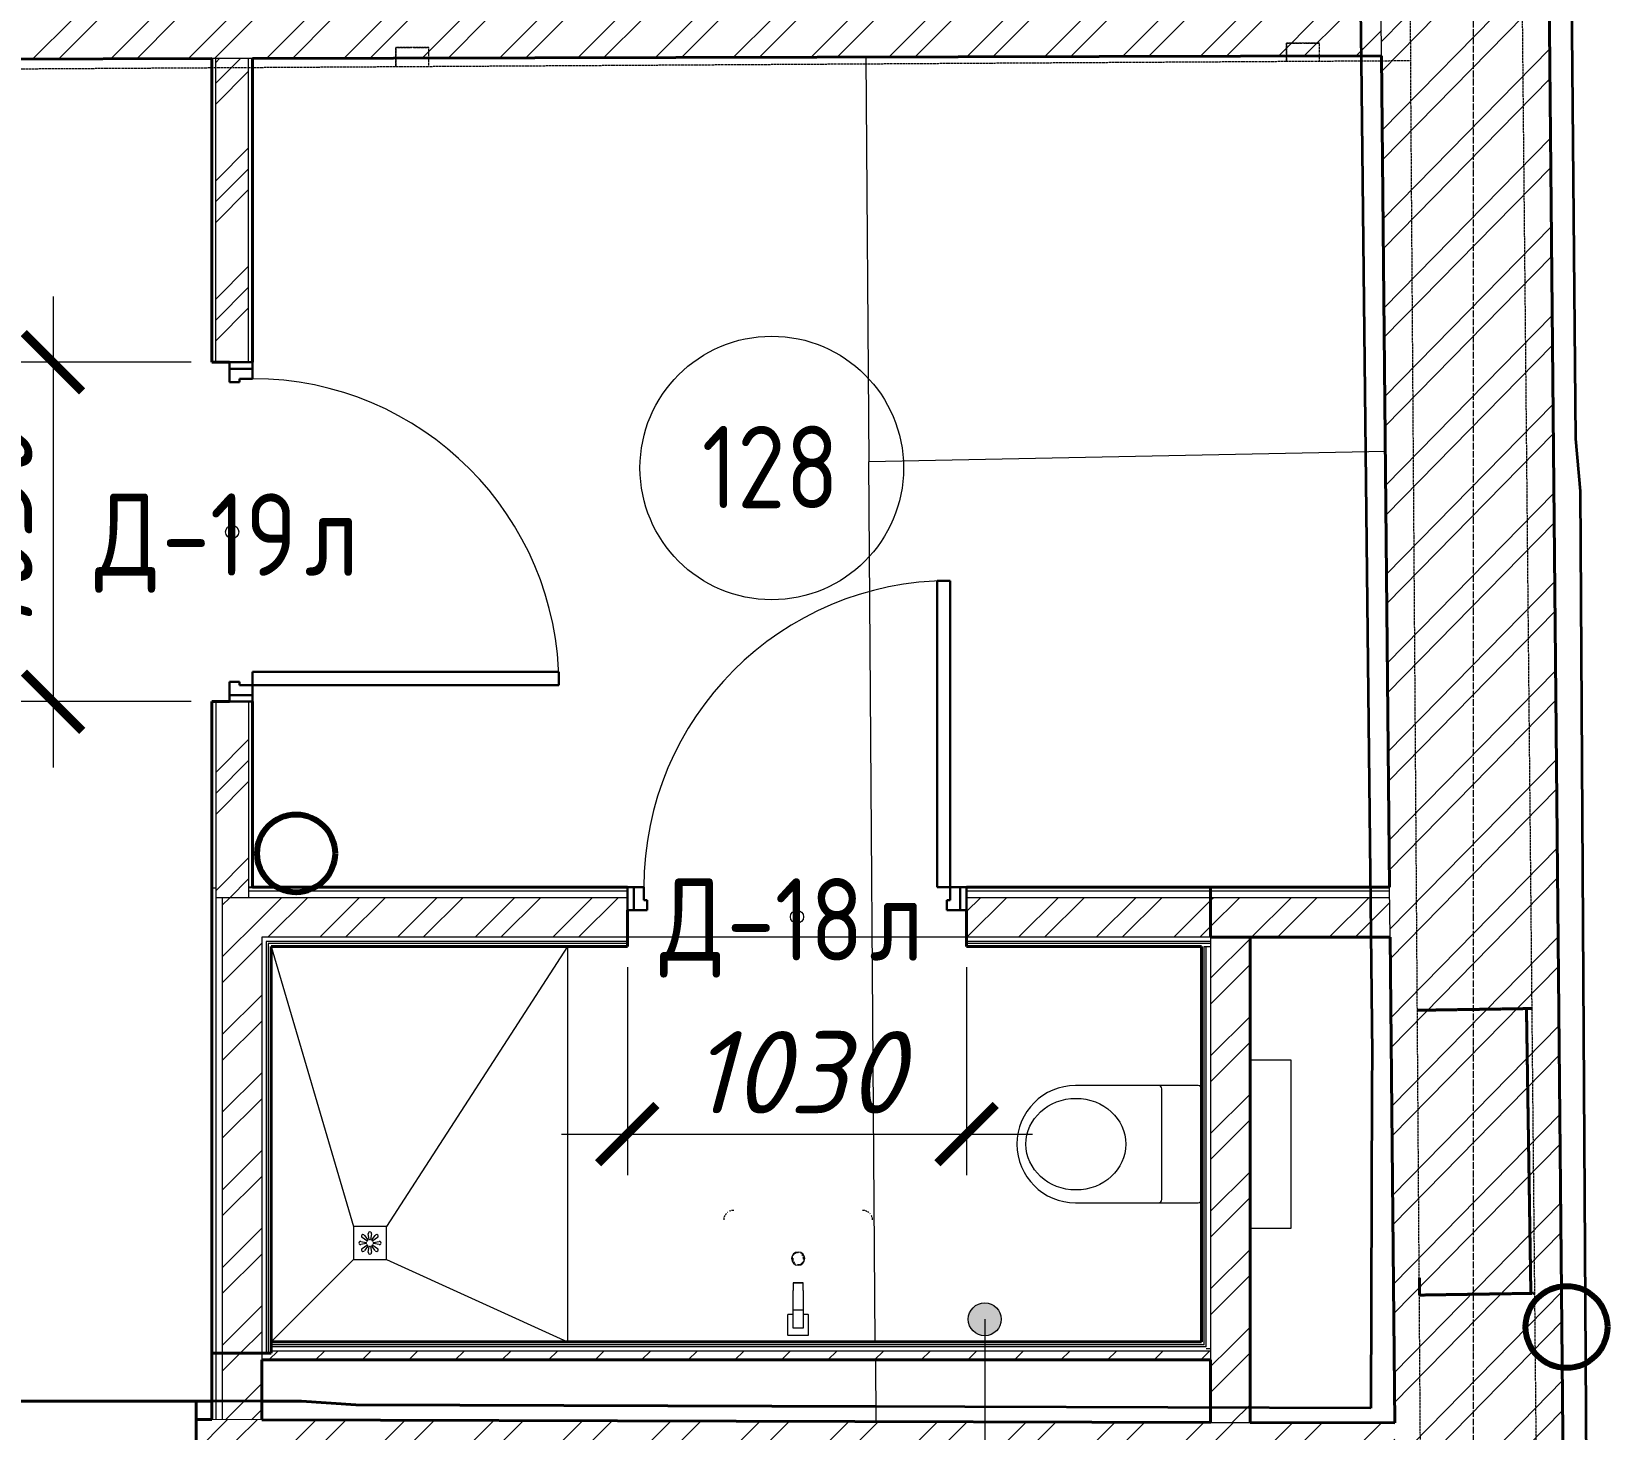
# Model space of a CAD drawing. Header units: millimetres. Extents: x 749182 to 2267578, y 70462 to 311449.
# Drawn here: x 1992853 to 1997637, y 89121 to 93364 of the extents above; entities that cross this region are included whole.
import ezdxf

# ---------------------------------------------------------------- set-up
doc = ezdxf.new("R2010")
doc.units = ezdxf.units.MM
for name, pattern in [('ADSK_Линия сетки', [25, 20, -2.5, 0, -2.5]), ('ADSK_Сверху', [4.5, 3, -1.5]), ('осеваяX2', [4, 2.5, -0.5, 0.5, -0.5])]:
    doc.linetypes.add(name, pattern=pattern)
doc.layers.get('Defpoints').update_dxf_attribs({"color": 255})
for name, color, linetype, lineweight in [('Двери', 7, 'Continuous', 20), ('Каркас', 7, 'Continuous', 9), ('Марки дверей', 7, 'Continuous', 20), ('Марки помещений', 7, 'Continuous', 20), ('Обобщенные модели', 7, 'Continuous', 18), ('Оборудование', 7, 'Continuous', 18), ('Оси', 165, 'осеваяX2', 13), ('отметки', 7, 'Continuous', 20), ('Перекрытие', 7, 'Continuous', 18), ('размеры', 7, 'Continuous', 9), ('Сантехника', 7, 'Continuous', 18), ('Сантехническое оборудование', 7, 'Continuous', 9), ('Стены', 184, 'Continuous', 40), ('Стены внутренние', 7, 'Continuous', 18), ('Стены разрез', 7, 'Continuous', 35), ('Стены штриховка', 7, 'Continuous', 18), ('стояки', 7, 'Continuous', 9)]:
    doc.layers.add(name, color=color, linetype=linetype, lineweight=lineweight)
doc.layers.add('планы со стояками отопление_dwg', color=7, linetype='Continuous', lineweight=9, true_color=0x767676)
doc.styles.add('GOST Common_2', font='GOST_Common.ttf', dxfattribs={"width": 0.9, "height": 200})
doc.styles.add('М2', font='isocpeui.ttf')
doc.dimstyles.new('SPDS 1_100', dxfattribs={"dimscale": 100, "dimtxt": 2.5, "dimasz": 1.77, "dimexe": 1.25, "dimexo": 0.625, "dimtad": 1, "dimdec": 0, "dimrnd": 0.001, "dimzin": 9, "dimtxsty": 'М2', "dimblk": 'ARCHTICK', "dimcen": 2.5, "dimdle": 2, "dimclrt": 256, "dimadec": 0, "dimazin": 2, "dimtfac": 0.75, "dimtdec": 0, "dimtmove": 1, "dimatfit": 3, "dimfxl": 0, "dimtolj": 1, "dimlwd": 9, "dimlwe": 9, "dimarcsym": 0})
pattern_1 = [(45, (1958220.23, 75616.62), (-117.8655, 117.8655), []), (45, (1958298.8, 75616.62), (-117.8655, 117.8655), [])]
pattern_2 = [(44.83506, (1958220.23, 75616.62), (-134.3155, 135.0911), []), (44.83506, (1958310.03, 75616.36), (-134.3155, 135.0911), [])]

# ---------------------------------------------------------------- blocks, each defined once
blk = doc.blocks.new('Существующие стены 2 этаж - Существующие стены 2 этаж-699583-01 План 1-го этажа маркировочный')
at = {"layer": 'Стены', "color": 254, "linetype": 'ADSK_Сверху', "true_color": 0xe8c5d7}
for p, q in [((39170.6, 14782.1), (39187.7, 14782.4)), ((39187.7, 14782.4), (39170.6, 14782.1)), ((39170.6, 14782.1), (39187.7, 14782.4)), ((39187.7, 14782.4), (39170.6, 14782.1)), ((38838.4, 14777), (38972.9, 14779.1)), ((38972.9, 14779.1), (38838.4, 14777)), ((38972.9, 14779.1), (39170.6, 14782.1)), ((39170.6, 14782.1), (38972.9, 14779.1)), ((39183.9, 13917.9), (39170.6, 14782.1)), ((39170.6, 14782.1), (39183.9, 13917.9)), ((38845.4, 13964.6), (38844.1, 13964.6)), ((38844.1, 13964.6), (38845.4, 13964.6)), ((38846.2, 13912.7), (38845.4, 13964.6)), ((38845.4, 13964.6), (38846.2, 13912.7)), ((38986.2, 13914.9), (38846.2, 13912.7)), ((38846.2, 13912.7), (38986.2, 13914.9)), ((39183.9, 13917.9), (38986.2, 13914.9)), ((38986.2, 13914.9), (39183.9, 13917.9)), ((39196, 13918.1), (39183.9, 13917.9)), ((39183.9, 13917.9), (39196, 13918.1)), ((39196, 13918.1), (39183.9, 13917.9)), ((39183.9, 13917.9), (39196, 13918.1))]:
    blk.add_line(p, q, dxfattribs=at)
blk = doc.blocks.new('Типовая двутавровая балка _АСТО 20-93_ Балки - 100х200мм-V5-01 План 1-го этажа маркировочный')
at = {"layer": 'Каркас', "color": 253, "linetype": 'ADSK_Сверху', "true_color": 0xaaaaaa}
for p, q in [((-2169.5, 50), (-2169.5, -50)), ((-2169.5, 50), (-2096, 50)), ((2111.8, 50), (2169.5, 50)), ((2169.5, -50), (2169.5, 50)), ((-2096.2, 3), (-2169.5, 3)), ((-2096.2, -3), (-2169.5, -3)), ((-2169.5, -50), (-2096.4, -50)), ((2112.4, -50), (2169.5, -50))]:
    blk.add_line(p, q, dxfattribs=at)
at = {"layer": 'Каркас', "color": 9, "linetype": 'ADSK_Сверху', "true_color": 0xb9b9b9}
for p, q in [((-2169.5, 3.4), (-2169.5, 50)), ((-2169.5, 50), (-2096, 50)), ((-2169.5, -50), (-2169.5, -3.4)), ((-2169.5, -50), (-2096.4, -50))]:
    blk.add_line(p, q, dxfattribs=at)
at = {"layer": 'Каркас', "color": 253, "linetype": 'ADSK_Сверху', "true_color": 0xb2b2b2}
for p, q in [((-2169.5, 50), (-2169.5, 15)), ((-2169.5, 15), (-2169.5, 50)), ((-2096, 50), (-2169.5, 50)), ((-2169.5, 50), (-2096, 50)), ((2169.5, 50), (2111.8, 50)), ((2169.5, 50), (2169.5, 15)), ((-2169.5, 3), (-2169.5, 15)), ((-2169.5, 3), (-2169.5, 15)), ((-2169.5, -3), (-2169.5, 3)), ((2169.5, 15), (2169.5, 3)), ((-2169.5, -15), (-2169.5, -3)), ((-2169.5, -15), (-2169.5, -3)), ((-2169.5, -50), (-2169.5, -15)), ((-2169.5, -15), (-2169.5, -50)), ((2169.5, -3), (2169.5, -15)), ((2169.5, -15), (2169.5, -50)), ((-2169.5, -50), (-2096.4, -50)), ((-2169.5, -50), (-2096.4, -50)), ((2112.4, -50), (2169.5, -50))]:
    blk.add_line(p, q, dxfattribs=at)
blk = doc.blocks.new('Типовая двутавровая балка _АСТО 20-93_ Балки - 100х200мм-V6-01 План 1-го этажа маркировочный')
at = {"layer": 'Каркас', "color": 253, "linetype": 'ADSK_Сверху', "true_color": 0xaaaaaa}
for p, q in [((-2169.5, 50), (-2169.5, -50)), ((-2169.5, 50), (-2121.1, 50)), ((2114.9, 50), (2169.5, 50)), ((2169.5, -50), (2169.5, 50)), ((-2121.3, 3), (-2169.5, 3)), ((-2121.4, -3), (-2169.5, -3)), ((-2169.5, -50), (-2121.6, -50)), ((2115.5, -50), (2169.5, -50))]:
    blk.add_line(p, q, dxfattribs=at)
at = {"layer": 'Каркас', "color": 9, "linetype": 'ADSK_Сверху', "true_color": 0xb9b9b9}
for p, q in [((-2169.5, 3.4), (-2169.5, 50)), ((-2169.5, 50), (-2121.1, 50)), ((-2169.5, -50), (-2169.5, -3.4)), ((-2169.5, -50), (-2121.6, -50))]:
    blk.add_line(p, q, dxfattribs=at)
at = {"layer": 'Каркас', "color": 253, "linetype": 'ADSK_Сверху', "true_color": 0xb2b2b2}
for p, q in [((-2169.5, 50), (-2169.5, 15)), ((-2169.5, 15), (-2169.5, 50)), ((-2121.1, 50), (-2169.5, 50)), ((-2169.5, 50), (-2121.1, 50)), ((2169.5, 50), (2114.9, 50)), ((2169.5, 50), (2169.5, 15)), ((-2169.5, 3), (-2169.5, 15)), ((-2169.5, 3), (-2169.5, 15)), ((-2169.5, -3), (-2169.5, 3)), ((2169.5, 15), (2169.5, 3)), ((-2169.5, -15), (-2169.5, -3)), ((-2169.5, -15), (-2169.5, -3)), ((-2169.5, -50), (-2169.5, -15)), ((-2169.5, -15), (-2169.5, -50)), ((2169.5, -3), (2169.5, -15)), ((2169.5, -15), (2169.5, -50)), ((-2169.5, -50), (-2121.6, -50)), ((-2169.5, -50), (-2121.6, -50)), ((2115.5, -50), (2169.5, -50))]:
    blk.add_line(p, q, dxfattribs=at)
blk = doc.blocks.new('Существующие стены 1 эт - Существующие стены 1 эт-653793-01 План 1-го этажа маркировочный')
at = {"layer": 'Стены'}
for p, q in [((33142.3, 13590.6), (35179.7, 13590.6)), ((33825.6, 13590.6), (35132.6, 13590.6)), ((35132.6, 13590.6), (35132.4, 13535)), ((35331.7, 13590.6), (35451.7, 13590.6)), ((35451.7, 13590.6), (35616.9, 13579.3)), ((35616.9, 13579.3), (37195.1, 13574.4))]:
    blk.add_line(p, q, dxfattribs=at)
at = {"layer": 'Стены разрез'}
for p, q in [((39320.8, 16511.5), (39284.2, 20347.2)), ((38666.8, 17815.6), (38668.7, 17658.5)), ((38668.7, 17658.5), (38701.7, 14644.8)), ((39334.3, 16352), (39320.8, 16511.5)), ((39356.1, 12909.9), (39334.3, 16352)), ((38701.7, 14644.8), (38701.4, 14544.1)), ((38701.4, 14544.1), (38698.4, 13569.8)), ((35132.6, 13590.6), (35130.4, 12982.6)), ((35451.7, 13590.6), (35132.6, 13590.6)), ((35616.9, 13579.3), (35451.7, 13590.6)), ((38698.4, 13569.8), (35616.9, 13579.3))]:
    blk.add_line(p, q, dxfattribs=at)
blk = doc.blocks.new('AC_Дверь_Однопольная_Стальная - Д-19л 1030х2200h-1983222-01 План 1-го этажа маркировочный')
at = {"layer": 'Двери', "lineweight": 30}
for p, q in [((465, 992), (425, 992)), ((425, 992), (425, 62)), ((465, 62), (465, 992)), ((-495, 62), (-515, 62)), ((-515, 62), (-515, -8)), ((-465, 62), (-495, 62)), ((-495, 62), (-495, -8)), ((-495, -8), (-495, 62)), ((-465, 22), (-465, 62)), ((425, 62), (465, 62)), ((495, 62), (465, 62)), ((465, 62), (465, 22)), ((495, -8), (495, 62)), ((515, 62), (495, 62)), ((495, 62), (495, -8)), ((515, -8), (515, 62)), ((-455, 22), (-465, 22)), ((-455, -8), (-455, 22)), ((465, 22), (455, 22)), ((455, 22), (455, -8)), ((-515, -8), (-495, -8)), ((-495, -8), (-455, -8)), ((455, -8), (495, -8)), ((495, -8), (515, -8))]:
    blk.add_line(p, q, dxfattribs=at)
at = {"layer": 'Двери'}
blk.add_arc((465, 62), 930, 90, 180, dxfattribs=at)
blk = doc.blocks.new('AC_Дверь_Однопольная_Стальная - Д-18л 1030х2200h-1983214-01 План 1-го этажа маркировочный')
at = {"layer": 'Двери', "lineweight": 30}
for p, q in [((465, 1020), (425, 1020)), ((425, 1020), (425, 90)), ((465, 90), (465, 1020)), ((-495, 90), (-515, 90)), ((-515, 90), (-515, 20)), ((-465, 90), (-495, 90)), ((-495, 90), (-495, 20)), ((-495, 20), (-495, 90)), ((-465, 50), (-465, 90)), ((-455, 50), (-465, 50)), ((-455, 20), (-455, 50)), ((425, 90), (465, 90)), ((465, 50), (455, 50)), ((455, 50), (455, 20)), ((495, 90), (465, 90)), ((465, 90), (465, 50)), ((495, 20), (495, 90)), ((515, 90), (495, 90)), ((495, 90), (495, 20)), ((515, 20), (515, 90)), ((-515, 20), (-495, 20)), ((-495, 20), (-455, 20)), ((455, 20), (495, 20)), ((495, 20), (515, 20))]:
    blk.add_line(p, q, dxfattribs=at)
at = {"layer": 'Двери'}
blk.add_arc((465, 90), 930, 90, 180, dxfattribs=at)
blk = doc.blocks.new('Туалет подвесной-Moderna R-Laufen - 000 White-1870149-01 План 1-го этажа маркировочный')
at = {"layer": 'Обобщенные модели'}
for p, q in [((-53, 455.8), (-53, 83.9)), ((303, 83.9), (303, 455.8)), ((-43.1, 194.3), (293.1, 194.3))]:
    blk.add_line(p, q, dxfattribs=at)
for centre, radius, start, end in [((125, 455.8), 178, 360, 180), ((-43.1, 204.2), 9.89, 180, 270), ((293.1, 204.2), 9.89, 270, 360), ((-43.1, 83.9), 9.89, 180, 270), ((293.1, 83.9), 9.89, 270, 360)]:
    blk.add_arc(centre, radius, start, end, dxfattribs=at)
blk.add_ellipse((125, 454.8), major_axis=(0, 151.6), ratio=0.916517, dxfattribs=at)
at = {"layer": 'Сантехника'}
for p, q in [((-130, -74), (-130, -199)), ((380, -199), (380, -74)), ((-130, -199), (380, -199))]:
    blk.add_line(p, q, dxfattribs=at)
blk = doc.blocks.new('Parametric_Porcelain_bathroom_sink_20774 - 450х400мм-1828933-01 План 1-го этажа маркировочный')
at = {"layer": 'Оборудование'}
for p, q in [((-89.1, 370.6), (-88.2, 371.4)), ((343.1, 366.6), (343.9, 365.7)), ((110, 156.6), (140, 156.6)), ((110, 156.6), (110, 133.6)), ((140, 156.6), (110, 156.6)), ((140, 133.6), (140, 156.6)), ((110, 74), (110, 133.6)), ((140, 133.6), (140, 74)), ((93.2, 58.7), (93.2, -0.9)), ((110, 60.6), (95.1, 60.6)), ((110, 39), (110, 74)), ((140, 74), (110, 74)), ((140, 74), (140, 39)), ((154.6, 60.6), (140, 60.6)), ((156.5, -0.9), (156.5, 58.7)), ((110, 19), (110, 39)), ((140, 19), (110, 19)), ((140, 39), (140, 19)), ((94.7, -2.4), (155, -2.4))]:
    blk.add_line(p, q, dxfattribs=at)
at = {"layer": 'Оборудование', "flags": 128}
for points in [[(-100, 347.5), (-100, 348.7), (-99.9, 349.9), (-99.8, 351.1), (-99.6, 352.3), (-99.4, 353.5), (-99.1, 354.6)], [(-98.5, 356.9), (-98.1, 358.1), (-97.6, 359.2), (-97.1, 360.3), (-96.6, 361.4)], [(-95.4, 363.4), (-94.8, 364.4), (-94.1, 365.4), (-93.3, 366.4), (-92.6, 367.3)], [(-83.1, 374.5), (-82, 375), (-80.9, 375.5), (-79.7, 375.9)], [(-77.4, 376.6), (-76.3, 376.8), (-75.1, 377.1), (-73.9, 377.2), (-72.7, 377.4), (-71.5, 377.5), (-70.3, 377.5), (-70, 377.5)], [(320, 377.5), (321.2, 377.5), (322.4, 377.4), (323.6, 377.3), (324.8, 377.1), (326, 376.9), (327.1, 376.6)], [(329.4, 376), (330.6, 375.6), (331.7, 375.1), (332.8, 374.6), (333.9, 374.1)], [(335.9, 372.9), (336.9, 372.3), (337.9, 371.6), (338.9, 370.8), (339.8, 370.1)], [(347, 360.6), (347.5, 359.5), (348, 358.4), (348.4, 357.2)], [(349.1, 354.9), (349.3, 353.8), (349.6, 352.6), (349.7, 351.4), (349.9, 350.2), (350, 349), (350, 347.8), (350, 347.5)]]:
    blk.add_lwpolyline(points, dxfattribs=at)
at = {"layer": 'Оборудование'}
for centre, radius, start, end in [((125, 230), 20, 0, 180), ((125, 230), 18.2, 95.8453, 146.6627), ((125, 230), 18.2, 85.131, 94.1833), ((125, 230), 18.2, 52.7593, 62.7191), ((125, 230), 16.3, 36.8749, 45), ((125, 230), 16.3, 36.8749, 45), ((125, 230), 18.2, 45, 49.4056), ((125, 230), 18.2, 28.9833, 39.7338), ((125, 230), 20, 180, 360), ((125, 230), 18.2, 165.1578, 180), ((125, 230), 18.2, 180, 191.3408), ((125, 230), 16.3, 175.3673, 180), ((125, 230), 16.3, 175.3673, 180), ((125, 230), 16.3, 180, 198.6206), ((125, 230), 16.3, 180, 198.6206), ((125, 230), 18.2, 208.9833, 219.7338), ((125, 230), 16.3, 216.8749, 225), ((125, 230), 16.3, 216.8749, 225), ((125, 230), 18.2, 225, 229.4056), ((125, 230), 18.2, 232.7593, 242.7191), ((125, 230), 18.2, 265.131, 274.1833), ((125, 230), 18.2, 275.8453, 326.6627), ((125, 230), 16.3, 0, 18.6206), ((125, 230), 16.3, 0, 18.6206), ((125, 230), 16.3, 355.3673, 360), ((125, 230), 16.3, 355.3673, 360), ((125, 230), 18.2, 345.1578, 360), ((125, 230), 18.2, 0, 11.3408), ((95.1, 58.7), 1.87, 90, 180), ((95.1, 58.7), 1.87, 120, 150), ((95.1, 58.7), 1.87, 120, 150), ((95.1, 58.7), 1.87, 120, 150), ((154.6, 58.7), 1.87, 0, 90), ((154.6, 58.7), 1.87, 30, 60), ((154.6, 58.7), 1.87, 30, 60), ((154.6, 58.7), 1.87, 30, 60), ((94.7, -0.9), 1.49, 180, 270), ((155, -0.9), 1.49, 270, 360)]:
    blk.add_arc(centre, radius, start, end, dxfattribs=at)
blk = doc.blocks.new('4-slope_shower_with_drain_2858 - 1000х1200-2010385-01 План 1-го этажа маркировочный')
at = {"layer": 'Сантехническое оборудование'}
for p, q in [((-300, 900), (-50, 50)), ((600, 900), (50, 50)), ((600, 900), (600, -300)), ((50, 50), (-50, 50)), ((-50, 50), (-50, -50)), ((50, -50), (50, 50)), ((-27.9, 4.9), (-11, 1.9)), ((-9.2, 6.4), (-23.2, 16.3)), ((-16.3, 23.2), (-6.4, 9.2)), ((-1.9, 11), (-4.9, 27.9)), ((4.9, 27.9), (1.9, 11)), ((6.4, 9.2), (16.3, 23.2)), ((23.2, 16.3), (9.2, 6.4)), ((11, 1.9), (27.9, 4.9)), ((-11, -1.9), (-27.9, -4.9)), ((-23.2, -16.3), (-9.2, -6.4)), ((-6.4, -9.2), (-16.3, -23.2)), ((-4.9, -27.9), (-1.9, -11)), ((1.9, -11), (4.9, -27.9)), ((16.3, -23.2), (6.4, -9.2)), ((9.2, -6.4), (23.2, -16.3)), ((27.9, -4.9), (11, -1.9)), ((-300, -300), (-50, -50)), ((-50, -50), (50, -50)), ((50, -50), (600, -300))]:
    blk.add_line(p, q, dxfattribs=at)
for centre, radius, start, end in [((-28.8, 0), 5, 80, 280), ((-20.4, 20.4), 5, 35, 235), ((-12, 0), 2.19, 297.4259, 62.5741), ((-12, 0), 2.19, 6.9527, 62.5741), ((-8.5, 8.5), 2.19, 252.4259, 17.5741), ((-8.5, 8.5), 2.19, 252.4259, 294.142), ((-8.5, 8.5), 2.19, 335.858, 17.5741), ((0, 28.8), 5, 350, 190), ((0, 12), 2.19, 207.4259, 332.5741), ((0, 12), 2.19, 207.4259, 332.5741), ((8.5, 8.5), 2.19, 162.4259, 287.5741), ((8.5, 8.5), 2.19, 162.4259, 204.142), ((8.5, 8.5), 2.19, 231.9527, 287.5741), ((12, 0), 2.19, 117.4259, 242.5741), ((12, 0), 2.19, 117.4259, 173.0473), ((20.4, 20.4), 5, 305, 145), ((28.8, 0), 5, 260, 100), ((-20.4, -20.4), 5, 125, 325), ((-12, 0), 2.19, 297.4259, 353.0473), ((-8.5, -8.5), 2.19, 342.4259, 107.5741), ((-8.5, -8.5), 2.19, 65.858, 107.5741), ((-8.5, -8.5), 2.19, 342.4259, 38.0473), ((0, -28.8), 5, 170, 10), ((0, -12), 2.19, 27.4259, 152.5741), ((0, -12), 2.19, 27.4259, 152.5741), ((8.5, -8.5), 2.19, 72.4259, 197.5741), ((8.5, -8.5), 2.19, 155.858, 197.5741), ((8.5, -8.5), 2.19, 72.4259, 114.142), ((12, 0), 2.19, 186.9527, 242.5741), ((20.4, -20.4), 5, 215, 55)]:
    blk.add_arc(centre, radius, start, end, dxfattribs=at)
blk = doc.blocks.new('планы со стояками отопление_dwg-1484427-01 План 1-го этажа маркировочный')
at = {"layer": 'стояки', "lineweight": 80}
for centre, radius in [((207831.2, 171330.2), 118.2), ((211687.7, 169892.9), 124.3)]:
    blk.add_circle(centre, radius, dxfattribs=at)
blk = doc.blocks.new('ADSK_Марка_Помещение_ОдноЗначение - Номер-247393-01 План 1-го этажа маркировочный')
at = {"layer": 'Марки помещений'}
blk.add_circle((0, 0), 4, dxfattribs=at)
blk = doc.blocks.new('ADSK_Марка_Дверь - Марка типа и комментарии-2020407-01 План 1-го этажа маркировочный')
at = {"layer": 'Марки дверей', "lineweight": 9}
blk.add_circle((0, 0), 0.2, dxfattribs=at)
blk = doc.blocks.new('_ArchTick')
at = {"color": 0, "linetype": 'ByBlock', "const_width": 0.15}
blk.add_lwpolyline([(-0.5, -0.5), (0.5, 0.5)], dxfattribs=at)
blk = doc.blocks.new('*D2914')
at = {"layer": 'Defpoints', "color": 0, "lineweight": 20, "transparency": 16777216}
for p in [(1993399.9, 92360.3), (1992918.1, 91330.3), (1993399.9, 91330.3)]:
    blk.add_point(p, dxfattribs=at)
at = {"layer": 'размеры', "color": 0, "lineweight": 9, "transparency": 16777216}
for p, q in [((1992918.1, 92560.3), (1992918.1, 91130.3)), ((1993337.4, 92360.3), (1992793.1, 92360.3)), ((1993337.4, 91330.3), (1992793.1, 91330.3))]:
    blk.add_line(p, q, dxfattribs=at)
at = {"layer": 'размеры', "color": 0, "lineweight": 9, "transparency": 16777216, "xscale": 177, "yscale": 177, "zscale": 177}
for p, rotation in [((1992918.1, 92360.3), 90), ((1992918.1, 91330.3), 270)]:
    blk.add_blockref('_ArchTick', p, dxfattribs=dict(at, rotation=rotation))
at = {"layer": 'размеры', "lineweight": 20, "transparency": 16777216, "insert": (1992730.6, 91845.3), "char_height": 250, "width": 560.473, "attachment_point": 5, "rotation": 90, "style": 'М2'}
blk.add_mtext('\\A1;1030', dxfattribs=at)
blk = doc.blocks.new('*D2915')
at = {"layer": 'Defpoints', "color": 0, "lineweight": 20, "transparency": 16777216}
for p in [(1994661.5, 90587.4), (1995691.5, 90587.4), (1995691.5, 90018)]:
    blk.add_point(p, dxfattribs=at)
at = {"layer": 'размеры', "color": 0, "lineweight": 9, "transparency": 16777216}
for p, q in [((1994661.5, 90524.9), (1994661.5, 89893)), ((1995691.5, 90524.9), (1995691.5, 89893)), ((1994461.5, 90018), (1995891.5, 90018))]:
    blk.add_line(p, q, dxfattribs=at)
at = {"layer": 'размеры', "color": 0, "lineweight": 9, "transparency": 16777216, "xscale": 177, "yscale": 177, "zscale": 177, "rotation": 180}
blk.add_blockref('_ArchTick', (1994661.5, 90018), dxfattribs=at)
at = {"layer": 'размеры', "color": 0, "lineweight": 9, "transparency": 16777216, "xscale": 177, "yscale": 177, "zscale": 177}
blk.add_blockref('_ArchTick', (1995691.5, 90018), dxfattribs=at)
at = {"layer": 'размеры', "lineweight": 20, "transparency": 16777216, "insert": (1995176.5, 90205.5), "char_height": 250, "width": 560.473, "attachment_point": 5, "style": 'М2'}
blk.add_mtext('\\A1;1030', dxfattribs=at)

msp = doc.modelspace()

# ---------------------------------------------------------------- hatches: boundary and pattern name
at = {"layer": 'отметки'}
h = msp.add_hatch(color=256, dxfattribs=at)
edge = h.paths.add_edge_path()
edge.add_arc((1995746.4142, 89455.7728), 50, 0, 360)
at = {"layer": 'Стены внутренние', "lineweight": 9}
h = msp.add_hatch(dxfattribs=at)
h.set_pattern_fill('FP_14', color=256, angle=45, style=0, pattern_type=2)
h.set_pattern_definition([(45.5487, (1958220.23, 75616.62), (-135.9876, 133.4077), []), (45.5487, (1958310.02, 75617.48), (-135.9876, 133.4077), [])])
h.paths.add_polyline_path([(1997000.7765, 88100.8971), (1997510.7531, 88105.7862), (1997434.7641, 96040.6773), (1996924.7407, 96040.6773), (1997000.7297, 88105.7862)])
h = msp.add_hatch(dxfattribs=at)
h.set_pattern_fill('FP_1', color=256, style=0, pattern_type=2)
h.set_pattern_definition(pattern_1)
h.paths.add_polyline_path([(1989572.7229, 93272.9601), (1991410.701, 93277.3093), (1991410.4171, 93397.309), (1989572.5809, 93392.9499), (1989572.7136, 93276.902)])
h.paths.add_polyline_path([(1992440.6981, 93279.7466), (1996951.0787, 93290.4196), (1996949.9296, 93410.4172), (1992440.4142, 93399.7463), (1992440.6927, 93282.0448)])
h = msp.add_hatch(dxfattribs=at)
h.set_pattern_fill('FP_6', color=256, style=0, pattern_type=2)
h.set_pattern_definition([(45, (1958220.23, 75616.62), (-179.6051, 179.6051), []), (45, (1958283.73, 75616.62), (0, 359.2102), []), (45, (1958156.73, 75616.62), (0, 359.2102), [])])
h.paths.add_polyline_path([(1993411.893, 90735.3872), (1993511.893, 90735.3872), (1993511.893, 91330.3444), (1993411.893, 91330.3444), (1993411.893, 90755.3872)])
h.paths.add_polyline_path([(1993411.893, 92360.3444), (1993511.893, 92360.3444), (1993511.893, 93282.2814), (1993411.893, 93282.0448), (1993411.893, 92526.7868)])
h = msp.add_hatch(dxfattribs=at)
h.set_pattern_fill('FP_1', color=256, style=0, pattern_type=2)
h.set_pattern_definition(pattern_1)
h.paths.add_polyline_path([(1993431.893, 89352.8801), (1993551.893, 89352.8801), (1993551.893, 90735.3872), (1993431.893, 90735.3872), (1993431.893, 89387.3872)])
h = msp.add_hatch(dxfattribs=at)
h.set_pattern_fill('FP_1', color=256, style=0, pattern_type=2)
h.set_pattern_definition(pattern_1)
h.paths.add_polyline_path([(1996431.9561, 90615.3872), (1996431.9561, 90735.3872), (1995691.4657, 90735.3872), (1995691.4657, 90615.3872), (1996429.2017, 90615.3872)])
h.paths.add_polyline_path([(1994479.893, 90615.3872), (1994661.4657, 90615.3872), (1994661.4657, 90735.3872), (1993551.893, 90735.3872), (1993551.893, 90615.3872), (1994381.357, 90615.3872)])
h = msp.add_hatch(dxfattribs=at)
h.set_pattern_fill('FP_1', color=256, style=0, pattern_type=2)
h.set_pattern_definition(pattern_1)
h.paths.add_polyline_path([(1996976.6964, 90615.3872), (1996975.2407, 90735.3872), (1996431.9561, 90735.3872), (1996431.9561, 90615.3872), (1996975.5472, 90615.3872)])
h = msp.add_hatch(dxfattribs=at)
h.set_pattern_fill('FP_1', color=256, style=0, pattern_type=2)
h.set_pattern_definition(pattern_1)
h.paths.add_polyline_path([(1996431.9561, 89367.532), (1996551.9561, 89367.532), (1996551.9561, 90615.3872), (1996431.9561, 90615.3872), (1996431.9561, 89968.3677)])
h = msp.add_hatch(dxfattribs=at)
h.set_pattern_fill('FP_1', color=256, style=0, pattern_type=2)
h.set_pattern_definition(pattern_1)
h.paths.add_polyline_path([(1996551.9561, 89142.4344), (1996551.9561, 89367.532), (1996431.9561, 89367.532), (1996431.9561, 89142.7798)])
h = msp.add_hatch(dxfattribs=at)
h.set_pattern_fill('FP_1', color=256, style=0, pattern_type=2)
h.set_pattern_definition(pattern_1)
h.paths.add_polyline_path([(1993551.893, 89151.0706), (1993551.893, 89352.8801), (1993431.893, 89352.8801), (1993431.893, 89151.4161), (1993476.6271, 89151.2873)])
h = msp.add_hatch(dxfattribs=at)
h.set_pattern_fill('FP_7', color=256, style=0, pattern_type=2)
h.set_pattern_definition([(45, (1958220.23, 75616.62), (-70.71068, 70.71068), [])])
h.paths.add_polyline_path([(1995404.9584, 89332.3872), (1996431.9561, 89332.3872), (1996431.9561, 89359.3872), (1993579.893, 89359.3872), (1993579.893, 89352.8801), (1993551.893, 89352.8801), (1993551.893, 89332.3872), (1995394.4547, 89332.3872)])
h = msp.add_hatch(dxfattribs=at)
h.set_pattern_fill('FP_13', color=256, angle=45, style=0, pattern_type=2)
h.set_pattern_definition(pattern_2)
h.paths.add_polyline_path([(1993475.159, 88641.2894), (1993476.6271, 89151.2873), (1993352.5952, 89151.0706), (1993350.7425, 88641.6476), (1993385.1088, 88641.5486)])
h.paths.add_polyline_path([(1991650.6107, 88646.5417), (1991650.6107, 89156.5438), (1991301.3048, 89157.373), (1991299.8367, 88647.5515), (1991623.1318, 88646.6208)])
h = msp.add_hatch(dxfattribs=at)
h.set_pattern_fill('FP_13', color=256, angle=45, style=0, pattern_type=2)
h.set_pattern_definition(pattern_2)
h.paths.add_polyline_path([(1996995.6985, 88631.1549), (1996990.8143, 89141.171), (1993476.6265, 89151.0706), (1993475.159, 88641.2894), (1996949.7996, 88631.287)])

# ---------------------------------------------------------------- linework, layer by layer
at = {"layer": 'Оси', "linetype": 'ADSK_Линия сетки'}
msp.add_line((1997230.1361, 71313.2448), (1997230.1361, 97285.4199), dxfattribs=at)
at = {"layer": 'отметки', "lineweight": 20}
msp.add_line((1995746.4142, 89455.7728), (1995746.4142, 87986.1517), dxfattribs=at)
at = {"layer": 'отметки'}
msp.add_circle((1995746.4142, 89455.7728), 50, dxfattribs=at)
at = {"layer": 'Перекрытие', "linetype": 'ADSK_Сверху'}
for p, q in [((1997427.327, 88375.6161), (1997352.459, 96164.4734)), ((1997004.503, 96145.4873), (1997038.9443, 93275.9982)), ((1989508.9863, 93231.4433), (1997038.3299, 93275.9945)), ((1997038.3299, 93275.9945), (1997068.1323, 89035.9308))]:
    msp.add_line(p, q, dxfattribs=at)
at = {"layer": 'Перекрытие'}
for p, q in [((1995385.5049, 93286.7149), (1995394.4547, 92057.7422)), ((1996962.5813, 92089.302), (1995394.4547, 92057.7422)), ((1995413.9012, 89387.3872), (1995394.4547, 92057.7422)), ((1995691.4657, 90615.3872), (1994661.4657, 90615.3872)), ((1994479.893, 90587.3872), (1994479.893, 89387.3872)), ((1995414.3017, 89332.3872), (1995415.6612, 89145.7054))]:
    msp.add_line(p, q, dxfattribs=at)
at = {"layer": 'Стены внутренние', "lineweight": 40}
for p, q in [((1997507.1142, 88485.7688), (1997434.7641, 96040.6773)), ((1993523.893, 93282.3098), (1996951.0787, 93290.4196)), ((1996951.0787, 93290.4196), (1996975.2407, 90767.3872)), ((1992440.6981, 93279.7466), (1993399.893, 93282.0164)), ((1993399.893, 93282.0164), (1993399.893, 92360.3444)), ((1993523.893, 92360.3444), (1993523.893, 93282.3098)), ((1993399.893, 92360.3444), (1993453.893, 92360.3444)), ((1993453.893, 91330.3444), (1993399.893, 91330.3444)), ((1993399.893, 91330.3444), (1993399.893, 89151.5082)), ((1993523.893, 90767.3872), (1993523.893, 91330.3444)), ((1994661.4657, 90767.3872), (1993523.893, 90767.3872)), ((1996975.2407, 90767.3872), (1995691.4657, 90767.3872)), ((1996431.9561, 90615.3872), (1996431.9561, 90767.3872)), ((1994661.4657, 90587.3872), (1994661.4657, 90697.3872)), ((1995691.4657, 90697.3872), (1995691.4657, 90587.3872)), ((1996431.9561, 90615.3872), (1996976.6964, 90615.3872)), ((1996551.9561, 89142.4344), (1996551.9561, 90615.3872)), ((1996976.6964, 90615.3872), (1996990.8143, 89141.171)), ((1993579.893, 90587.3872), (1994661.4657, 90587.3872)), ((1993579.893, 89352.8801), (1993579.893, 90587.3872)), ((1995691.4657, 90587.3872), (1996403.9561, 90587.3872)), ((1996403.9561, 90587.3872), (1996403.9561, 89387.3872)), ((1996403.9561, 89387.3872), (1993579.893, 89387.3872)), ((1993579.893, 89352.8801), (1993399.893, 89352.8801)), ((1993551.893, 89151.0706), (1993551.893, 89332.3872)), ((1993551.893, 89332.3872), (1996431.9561, 89332.3872)), ((1996431.9561, 89332.3872), (1996431.9561, 89142.7798)), ((1993352.5973, 89151.6443), (1993350.7425, 88641.6476)), ((1993399.893, 89151.5082), (1993352.5973, 89151.6443)), ((1996431.9561, 89142.7798), (1993551.893, 89151.0706)), ((1996990.8143, 89141.171), (1996551.9561, 89142.4344))]:
    msp.add_line(p, q, dxfattribs=at)
at = {"layer": 'Стены внутренние'}
msp.add_line((1993521.893, 90765.3872), (1993511.893, 90765.3872), dxfattribs=at)
at = {"layer": 'Стены штриховка'}
for p, q in [((1996951.0787, 93290.4196), (1996949.9296, 93410.4172)), ((1993523.893, 93282.3098), (1993399.893, 93282.0164)), ((1993401.893, 92360.3444), (1993401.893, 93282.0211)), ((1993411.893, 92360.3444), (1993411.893, 93282.0448)), ((1993511.893, 92360.3444), (1993511.893, 93282.2814)), ((1993521.893, 92360.3444), (1993521.893, 93282.3051)), ((1993401.893, 89151.5024), (1993401.893, 91330.3444)), ((1993411.893, 91330.3444), (1993411.893, 89151.4736)), ((1993511.893, 91330.3444), (1993511.893, 90735.3872)), ((1993521.893, 90765.3872), (1993521.893, 91330.3444)), ((1993399.893, 90765.3872), (1993411.893, 90765.3872)), ((1993523.893, 90767.3872), (1993511.893, 90767.3872)), ((1994661.4657, 90755.3872), (1993511.893, 90755.3872)), ((1994661.4657, 90765.3872), (1993521.893, 90765.3872)), ((1996975.2599, 90765.3872), (1995691.4657, 90765.3872)), ((1996975.3556, 90755.3872), (1995691.4657, 90755.3872)), ((1996976.6964, 90615.3872), (1996975.2407, 90767.3872)), ((1994661.4657, 90735.3872), (1993411.893, 90735.3872)), ((1993431.893, 90735.3872), (1993431.893, 89151.4161)), ((1996975.5472, 90735.3872), (1995691.4657, 90735.3872)), ((1994661.4657, 90615.3872), (1993551.893, 90615.3872)), ((1993551.893, 90615.3872), (1993551.893, 89332.3872)), ((1996431.9561, 90615.3872), (1995691.4657, 90615.3872)), ((1996431.9561, 90615.3872), (1996431.9561, 89332.3872)), ((1994661.4657, 90602.3872), (1993564.893, 90602.3872)), ((1993564.893, 90602.3872), (1993564.893, 89352.8801)), ((1994661.4657, 90596.3872), (1993570.893, 90596.3872)), ((1993570.893, 90596.3872), (1993570.893, 89352.8801)), ((1996431.9561, 90602.3872), (1995691.4657, 90602.3872)), ((1996431.9561, 90596.3872), (1995691.4657, 90596.3872)), ((1996412.9561, 90587.3872), (1996431.9561, 90587.3872)), ((1996412.9561, 89378.3872), (1996412.9561, 90587.3872)), ((1996418.9561, 89372.3872), (1996418.9561, 90587.3872)), ((1996412.9561, 89378.3872), (1993579.893, 89378.3872)), ((1996418.9561, 89372.3872), (1993579.893, 89372.3872)), ((1996418.9561, 89367.532), (1996431.9561, 89367.532)), ((1996431.9561, 89359.3872), (1993579.893, 89359.3872)), ((1993551.893, 89151.0706), (1993399.893, 89151.5082)), ((1996431.9561, 89142.7798), (1996551.9561, 89142.4344))]:
    msp.add_line(p, q, dxfattribs=at)

# ---------------------------------------------------------------- block references
at = {"layer": 'Двери', "rotation": 269.9999999999999}
msp.add_blockref('AC_Дверь_Однопольная_Стальная - Д-19л 1030х2200h-1983222-01 План 1-го этажа маркировочный', (1993461.893, 91845.3444), dxfattribs=at)
at = {"layer": 'Двери'}
msp.add_blockref('AC_Дверь_Однопольная_Стальная - Д-18л 1030х2200h-1983214-01 План 1-го этажа маркировочный', (1995176.4657, 90677.3872), dxfattribs=at)
at = {"layer": 'Каркас', "color": 253, "linetype": 'ADSK_Сверху', "true_color": 0xaaaaaa, "rotation": 89.99999999999993}
for name, p in [('Типовая двутавровая балка _АСТО 20-93_ Балки - 100х200мм-V5-01 План 1-го этажа маркировочный', (1994009.152, 91145.9952)), ('Типовая двутавровая балка _АСТО 20-93_ Балки - 100х200мм-V6-01 План 1-го этажа маркировочный', (1996712.2899, 91158.8938))]:
    msp.add_blockref(name, p, dxfattribs=at)
at = {"layer": 'Марки дверей', "xscale": 99.99999999999993, "yscale": 99.99999999999993, "zscale": 99.99999999999993}
for p in [(1993461.893, 91845.3444), (1995176.4657, 90677.3872)]:
    msp.add_blockref('ADSK_Марка_Дверь - Марка типа и комментарии-2020407-01 План 1-го этажа маркировочный', p, dxfattribs=at)
at = {"layer": 'Марки помещений', "xscale": 99.99999999999993, "yscale": 99.99999999999993, "zscale": 99.99999999999993}
msp.add_blockref('ADSK_Марка_Помещение_ОдноЗначение - Номер-247393-01 План 1-го этажа маркировочный', (1995099.872, 92039.529), dxfattribs=at)
at = {"layer": 'Оборудование'}
msp.add_blockref('Parametric_Porcelain_bathroom_sink_20774 - 450х400мм-1828933-01 План 1-го этажа маркировочный', (1995054.893, 89409.8872), dxfattribs=at)
at = {"layer": 'планы со стояками отопление_dwg', "color": 6, "true_color": 0xff00ff}
msp.add_blockref('планы со стояками отопление_dwg-1484427-01 План 1-го этажа маркировочный', (1785824.7266, -80460.4271), dxfattribs=at)
at = {"layer": 'Сантехника', "rotation": 89.99999999999982}
msp.add_blockref('Туалет подвесной-Moderna R-Laufen - 000 White-1870149-01 План 1-го этажа маркировочный', (1996477.9561, 89862.3872), dxfattribs=at)
at = {"layer": 'Сантехническое оборудование'}
msp.add_blockref('4-slope_shower_with_drain_2858 - 1000х1200-2010385-01 План 1-го этажа маркировочный', (1993879.893, 89687.3872), dxfattribs=at)
at = {"layer": 'Стены', "color": 254, "linetype": 'ADSK_Сверху', "true_color": 0xe8c5d7}
msp.add_blockref('Существующие стены 2 этаж - Существующие стены 2 этаж-699583-01 План 1-го этажа маркировочный', (1958220.2258, 75616.6187), dxfattribs=at)
at = {"layer": 'Стены', "color": 243, "true_color": 0xbb5389}
msp.add_blockref('Существующие стены 1 эт - Существующие стены 1 эт-653793-01 План 1-го этажа маркировочный', (1958220.2258, 75616.6187), dxfattribs=at)

# ---------------------------------------------------------------- texts
at = {"layer": 'Марки дверей', "lineweight": 9, "char_height": 250, "attachment_point": 1, "style": 'GOST Common_2'}
for s, insert, width in [('\\fGOST Common|b0|i0|c204|p34|;\\W.9;Д', (1993045.9138, 91962.3575), 245.316375), ('-19', (1993248.32, 91962.3575), 526.708687), ('\\fGOST Common|b0|i0|c204|p34|;\\W.9;л', (1993682.8981, 91962.3575), 194.810062), ('\\fGOST Common|b0|i0|c204|p34|;\\W.9;Д', (1994760.4865, 90794.4003), 245.316375), ('-18', (1994962.8927, 90794.4003), 526.708687), ('\\fGOST Common|b0|i0|c204|p34|;\\W.9;л', (1995397.4708, 90794.4003), 194.810062)]:
    msp.add_mtext(s, dxfattribs=dict(at, insert=insert, width=width))
at = {"layer": 'Марки помещений', "lineweight": 9, "insert": (1994887.4647, 92167.2541), "char_height": 250, "width": 526.708687, "attachment_point": 1, "style": 'GOST Common_2'}
msp.add_mtext('128', dxfattribs=at)

# ---------------------------------------------------------------- dimensions: what is measured, and where the dimension line sits
at = {"layer": 'размеры', "lineweight": 20}
dim = msp.add_linear_dim(base=(1992918.0521, 91330.3444), p1=(1993399.893, 92360.3444), p2=(1993399.893, 91330.3444), angle=90, dimstyle='SPDS 1_100', dxfattribs=at)
dim.commit()
dim.dimension.update_dxf_attribs({"geometry": '*D2914', "text_midpoint": (1992730.5521, 91845.3444)})
dim = msp.add_linear_dim(base=(1995691.4657, 90017.9643), p1=(1994661.4657, 90587.3872), p2=(1995691.4657, 90587.3872), dimstyle='SPDS 1_100', dxfattribs=at)
dim.commit()
dim.dimension.update_dxf_attribs({"geometry": '*D2915', "text_midpoint": (1995176.4657, 90205.4643)})

doc.saveas('drawing.dxf')
